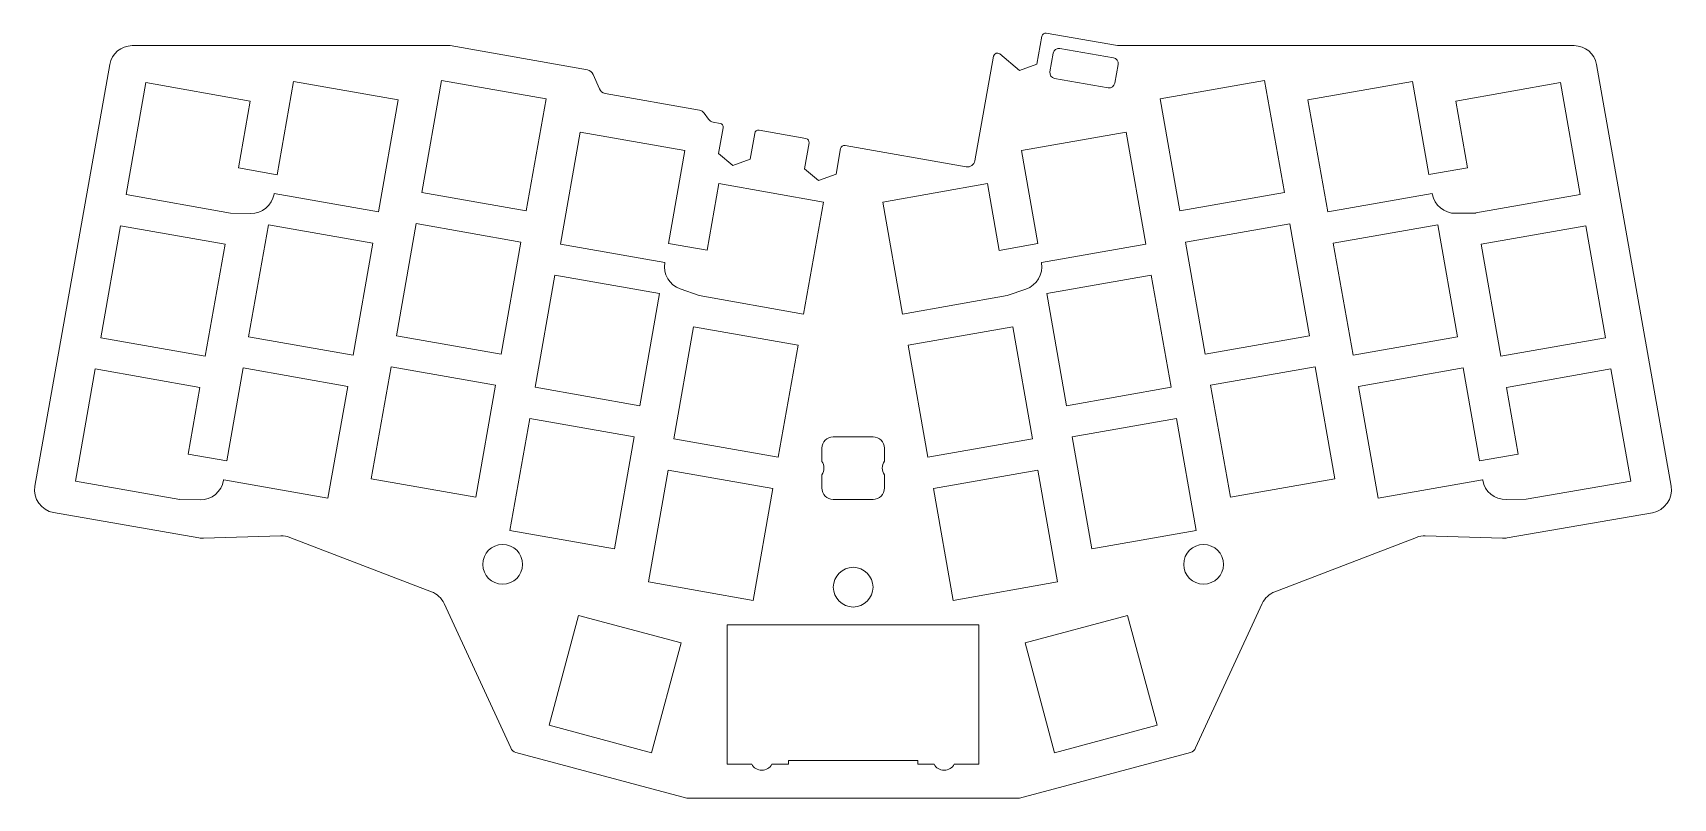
# Model space of a CAD drawing. Header units: millimetres. Extents: x 43 to 257, y -200 to -100.
import ezdxf

# ---------------------------------------------------------------- set-up
doc = ezdxf.new("R2010")
doc.units = ezdxf.units.MM
doc.header["$MEASUREMENT"] = 0
doc.layers.add('cut', color=7, linetype='Continuous', lineweight=0)

msp = doc.modelspace()

# ---------------------------------------------------------------- linework, layer by layer
at = {"layer": 'cut', "color": 18, "lineweight": 9, "true_color": 0x000000}
for points, knots in [([(257.12, -159.3), (257.12, -159.3), (247.38, -104.07), (247.38, -104.07), (247.13, -102.63), (245.88, -101.59), (244.42, -101.59), (244.42, -101.59), (184.64, -101.59), (184.64, -101.59), (184.64, -101.59), (175.3, -99.95), (175.3, -99.95), (175.03, -99.91), (174.77, -100.09), (174.72, -100.36), (174.72, -100.36), (174.08, -104.01), (174.08, -104.01), (174.08, -104.01), (171.8, -104.84), (171.8, -104.84), (171.8, -104.84), (169.23, -102.68), (169.23, -102.68), (168.93, -102.43), (168.48, -102.59), (168.41, -102.97), (168.41, -102.97), (165.97, -116.66), (165.97, -116.66), (165.88, -117.2), (165.36, -117.56), (164.82, -117.47), (164.82, -117.47), (148.96, -114.67), (148.96, -114.67), (148.69, -114.62), (148.43, -114.8), (148.38, -115.07), (148.38, -115.07), (147.78, -118.45), (147.78, -118.45), (147.78, -118.45), (145.5, -119.28), (145.5, -119.28), (145.5, -119.28), (143.64, -117.73), (143.64, -117.73), (143.64, -117.73), (144.24, -114.34), (144.24, -114.34), (144.29, -114.07), (144.11, -113.81), (143.84, -113.76), (143.84, -113.76), (137.71, -112.68), (137.71, -112.68), (137.44, -112.63), (137.18, -112.81), (137.13, -113.08), (137.13, -113.08), (136.53, -116.45), (136.53, -116.45), (136.53, -116.45), (134.25, -117.28), (134.25, -117.28), (134.25, -117.28), (132.39, -115.73), (132.39, -115.73), (132.39, -115.73), (132.99, -112.35), (132.99, -112.35), (133.04, -112.08), (132.86, -111.82), (132.59, -111.77), (132.59, -111.77), (131.71, -111.62), (131.71, -111.62), (131.46, -111.57), (131.23, -111.43), (131.08, -111.22), (131.08, -111.22), (130.51, -110.45), (130.51, -110.45), (130.36, -110.24), (130.13, -110.1), (129.88, -110.05), (129.88, -110.05), (117.53, -107.85), (117.53, -107.85), (117.2, -107.79), (116.92, -107.57), (116.79, -107.27), (116.79, -107.27), (115.96, -105.36), (115.96, -105.36), (115.83, -105.05), (115.55, -104.83), (115.22, -104.77), (115.22, -104.77), (97.26, -101.59), (97.26, -101.59), (97.26, -101.59), (55.61, -101.59), (55.61, -101.59), (54.16, -101.59), (52.91, -102.63), (52.66, -104.07), (52.66, -104.07), (42.88, -159.29), (42.88, -159.29), (42.6, -160.93), (43.69, -162.48), (45.32, -162.77), (45.32, -162.77), (64.35, -166.08), (64.35, -166.08), (64.55, -166.11), (64.76, -166.13), (64.96, -166.12), (64.96, -166.12), (75.09, -165.82), (75.09, -165.82), (75.48, -165.8), (75.88, -165.87), (76.25, -166.01), (76.25, -166.01), (94.8, -173.14), (94.8, -173.14), (95.53, -173.42), (96.12, -173.97), (96.45, -174.68), (96.45, -174.68), (105.18, -193.61), (105.18, -193.61), (105.29, -193.91), (105.55, -194.13), (105.85, -194.21), (105.85, -194.21), (128.23, -200.19), (128.23, -200.19), (128.23, -200.19), (171.79, -200.19), (171.79, -200.19), (171.79, -200.19), (194.18, -194.19), (194.18, -194.19), (194.49, -194.11), (194.74, -193.88), (194.85, -193.59), (194.85, -193.59), (203.59, -174.68), (203.59, -174.68), (203.92, -173.97), (204.51, -173.42), (205.24, -173.14), (205.24, -173.14), (223.77, -166.01), (223.77, -166.01), (224.15, -165.87), (224.54, -165.8), (224.94, -165.82), (224.94, -165.82), (235.07, -166.12), (235.07, -166.12), (235.27, -166.13), (235.47, -166.12), (235.67, -166.08), (235.67, -166.08), (254.68, -162.78), (254.68, -162.78), (256.31, -162.49), (257.4, -160.93), (257.12, -159.3)], [0, 0, 0, 0, 1, 1, 1, 2, 2, 2, 3, 3, 3, 4, 4, 4, 5, 5, 5, 6, 6, 6, 7, 7, 7, 8, 8, 8, 9, 9, 9, 10, 10, 10, 11, 11, 11, 12, 12, 12, 13, 13, 13, 14, 14, 14, 15, 15, 15, 16, 16, 16, 17, 17, 17, 18, 18, 18, 19, 19, 19, 20, 20, 20, 21, 21, 21, 22, 22, 22, 23, 23, 23, 24, 24, 24, 25, 25, 25, 26, 26, 26, 27, 27, 27, 28, 28, 28, 29, 29, 29, 30, 30, 30, 31, 31, 31, 32, 32, 32, 33, 33, 33, 34, 34, 34, 35, 35, 35, 36, 36, 36, 37, 37, 37, 38, 38, 38, 39, 39, 39, 40, 40, 40, 41, 41, 41, 42, 42, 42, 43, 43, 43, 44, 44, 44, 45, 45, 45, 46, 46, 46, 47, 47, 47, 48, 48, 48, 49, 49, 49, 50, 50, 50, 51, 51, 51, 52, 52, 52, 53, 53, 53, 54, 54, 54, 55, 55, 55, 56, 56, 56, 57, 57, 57, 58, 58, 58, 58]), ([(175.79, -105.02), (175.79, -105.02), (176.23, -102.56), (176.23, -102.56), (176.3, -102.15), (176.69, -101.88), (177.1, -101.95), (177.1, -101.95), (184.1, -103.18), (184.1, -103.18), (184.51, -103.25), (184.78, -103.64), (184.71, -104.05), (184.71, -104.05), (184.27, -106.51), (184.27, -106.51), (184.2, -106.92), (183.81, -107.19), (183.4, -107.12), (183.4, -107.12), (176.4, -105.89), (176.4, -105.89), (175.99, -105.81), (175.72, -105.43), (175.79, -105.02)], [0, 0, 0, 0, 1, 1, 1, 2, 2, 2, 3, 3, 3, 4, 4, 4, 5, 5, 5, 6, 6, 6, 7, 7, 7, 8, 8, 8, 8]), ([(57.39, -106.43), (57.39, -106.43), (71.07, -108.85), (71.07, -108.85), (71.07, -108.85), (69.53, -117.6), (69.53, -117.6), (69.53, -117.6), (74.6, -118.5), (74.6, -118.5), (74.6, -118.5), (76.75, -106.29), (76.75, -106.29), (76.75, -106.29), (90.44, -108.71), (90.44, -108.71), (90.44, -108.71), (87.86, -123.38), (87.86, -123.38), (87.86, -123.38), (74.2, -120.97), (74.2, -120.97), (74.2, -120.97), (74.19, -121.03), (74.19, -121.03), (73.93, -122.52), (72.62, -123.6), (71.1, -123.58), (71.1, -123.58), (68.47, -123.53), (68.47, -123.53), (68.47, -123.53), (68.47, -123.52), (68.47, -123.52), (68.47, -123.52), (54.8, -121.11), (54.8, -121.11), (54.8, -121.11), (57.39, -106.43), (57.39, -106.43)], [0, 0, 0, 0, 1, 1, 1, 2, 2, 2, 3, 3, 3, 4, 4, 4, 5, 5, 5, 6, 6, 6, 7, 7, 7, 8, 8, 8, 9, 9, 9, 10, 10, 10, 11, 11, 11, 12, 12, 12, 13, 13, 13, 13]), ([(96.12, -106.15), (96.12, -106.15), (109.81, -108.57), (109.81, -108.57), (109.81, -108.57), (107.22, -123.24), (107.22, -123.24), (107.22, -123.24), (93.53, -120.83), (93.53, -120.83), (93.53, -120.83), (96.12, -106.15), (96.12, -106.15)], [0, 0, 0, 0, 1, 1, 1, 2, 2, 2, 3, 3, 3, 4, 4, 4, 4]), ([(203.9, -106.16), (203.9, -106.16), (206.49, -120.83), (206.49, -120.83), (206.49, -120.83), (192.8, -123.24), (192.8, -123.24), (192.8, -123.24), (190.22, -108.57), (190.22, -108.57), (190.22, -108.57), (203.9, -106.16), (203.9, -106.16)], [0, 0, 0, 0, 1, 1, 1, 2, 2, 2, 3, 3, 3, 4, 4, 4, 4]), ([(223.27, -106.29), (223.27, -106.29), (225.42, -118.49), (225.42, -118.49), (225.42, -118.49), (230.49, -117.59), (230.49, -117.59), (230.49, -117.59), (228.95, -108.85), (228.95, -108.85), (228.95, -108.85), (242.64, -106.43), (242.64, -106.43), (242.64, -106.43), (245.23, -121.11), (245.23, -121.11), (245.23, -121.11), (231.57, -123.51), (231.57, -123.51), (231.57, -123.51), (231.57, -123.51), (231.57, -123.51), (231.57, -123.51), (231.54, -123.52), (231.54, -123.52), (231.54, -123.52), (231.54, -123.52), (231.54, -123.52), (231.54, -123.52), (228.94, -123.56), (228.94, -123.56), (227.42, -123.59), (226.11, -122.51), (225.85, -121.02), (225.85, -121.02), (225.84, -120.97), (225.84, -120.97), (225.84, -120.97), (212.17, -123.38), (212.17, -123.38), (212.17, -123.38), (209.58, -108.71), (209.58, -108.71), (209.58, -108.71), (223.27, -106.29), (223.27, -106.29)], [0, 0, 0, 0, 1, 1, 1, 2, 2, 2, 3, 3, 3, 4, 4, 4, 5, 5, 5, 6, 6, 6, 7, 7, 7, 8, 8, 8, 9, 9, 9, 10, 10, 10, 11, 11, 11, 12, 12, 12, 13, 13, 13, 14, 14, 14, 15, 15, 15, 15]), ([(114.28, -112.91), (114.28, -112.91), (127.96, -115.32), (127.96, -115.32), (127.96, -115.32), (125.82, -127.5), (125.82, -127.5), (125.82, -127.5), (130.89, -128.39), (130.89, -128.39), (130.89, -128.39), (132.43, -119.66), (132.43, -119.66), (132.43, -119.66), (146.12, -122.08), (146.12, -122.08), (146.12, -122.08), (143.53, -136.75), (143.53, -136.75), (143.53, -136.75), (129.84, -134.34), (129.84, -134.34), (129.84, -134.34), (129.84, -134.33), (129.84, -134.33), (129.84, -134.33), (127.38, -133.47), (127.38, -133.47), (125.95, -132.98), (125.09, -131.51), (125.35, -130.02), (125.35, -130.02), (125.35, -129.99), (125.35, -129.99), (125.35, -129.99), (111.69, -127.58), (111.69, -127.58), (111.69, -127.58), (114.28, -112.91), (114.28, -112.91)], [0, 0, 0, 0, 1, 1, 1, 2, 2, 2, 3, 3, 3, 4, 4, 4, 5, 5, 5, 6, 6, 6, 7, 7, 7, 8, 8, 8, 9, 9, 9, 10, 10, 10, 11, 11, 11, 12, 12, 12, 13, 13, 13, 13]), ([(167.6, -119.66), (167.6, -119.66), (169.14, -128.41), (169.14, -128.41), (169.14, -128.41), (174.21, -127.51), (174.21, -127.51), (174.21, -127.51), (172.06, -115.32), (172.06, -115.32), (172.06, -115.32), (185.75, -112.91), (185.75, -112.91), (185.75, -112.91), (188.34, -127.58), (188.34, -127.58), (188.34, -127.58), (174.67, -129.99), (174.67, -129.99), (174.67, -129.99), (174.68, -130.04), (174.68, -130.04), (174.94, -131.53), (174.08, -132.99), (172.65, -133.49), (172.65, -133.49), (170.18, -134.33), (170.18, -134.33), (170.18, -134.33), (170.19, -134.34), (170.19, -134.34), (170.19, -134.34), (156.5, -136.75), (156.5, -136.75), (156.5, -136.75), (153.91, -122.08), (153.91, -122.08), (153.91, -122.08), (167.6, -119.66), (167.6, -119.66)], [0, 0, 0, 0, 1, 1, 1, 2, 2, 2, 3, 3, 3, 4, 4, 4, 5, 5, 5, 6, 6, 6, 7, 7, 7, 8, 8, 8, 9, 9, 9, 10, 10, 10, 11, 11, 11, 12, 12, 12, 13, 13, 13, 13]), ([(54.08, -125.19), (54.08, -125.19), (67.77, -127.61), (67.77, -127.61), (67.77, -127.61), (65.18, -142.28), (65.18, -142.28), (65.18, -142.28), (51.49, -139.87), (51.49, -139.87), (51.49, -139.87), (54.08, -125.19), (54.08, -125.19)], [0, 0, 0, 0, 1, 1, 1, 2, 2, 2, 3, 3, 3, 4, 4, 4, 4]), ([(70.86, -139.73), (70.86, -139.73), (73.45, -125.05), (73.45, -125.05), (73.45, -125.05), (87.14, -127.47), (87.14, -127.47), (87.14, -127.47), (84.55, -142.14), (84.55, -142.14), (84.55, -142.14), (70.86, -139.73), (70.86, -139.73)], [0, 0, 0, 0, 1, 1, 1, 2, 2, 2, 3, 3, 3, 4, 4, 4, 4]), ([(106.5, -127.33), (106.5, -127.33), (103.91, -142), (103.91, -142), (103.91, -142), (90.22, -139.59), (90.22, -139.59), (90.22, -139.59), (92.81, -124.91), (92.81, -124.91), (92.81, -124.91), (106.5, -127.33), (106.5, -127.33)], [0, 0, 0, 0, 1, 1, 1, 2, 2, 2, 3, 3, 3, 4, 4, 4, 4]), ([(209.8, -139.59), (209.8, -139.59), (196.11, -142), (196.11, -142), (196.11, -142), (193.52, -127.33), (193.52, -127.33), (193.52, -127.33), (207.21, -124.92), (207.21, -124.92), (207.21, -124.92), (209.8, -139.59), (209.8, -139.59)], [0, 0, 0, 0, 1, 1, 1, 2, 2, 2, 3, 3, 3, 4, 4, 4, 4]), ([(212.89, -127.47), (212.89, -127.47), (226.58, -125.05), (226.58, -125.05), (226.58, -125.05), (229.17, -139.73), (229.17, -139.73), (229.17, -139.73), (215.48, -142.14), (215.48, -142.14), (215.48, -142.14), (212.89, -127.47), (212.89, -127.47)], [0, 0, 0, 0, 1, 1, 1, 2, 2, 2, 3, 3, 3, 4, 4, 4, 4]), ([(248.54, -139.87), (248.54, -139.87), (234.85, -142.28), (234.85, -142.28), (234.85, -142.28), (232.26, -127.61), (232.26, -127.61), (232.26, -127.61), (245.95, -125.19), (245.95, -125.19), (245.95, -125.19), (248.54, -139.87), (248.54, -139.87)], [0, 0, 0, 0, 1, 1, 1, 2, 2, 2, 3, 3, 3, 4, 4, 4, 4]), ([(124.66, -134.08), (124.66, -134.08), (122.07, -148.76), (122.07, -148.76), (122.07, -148.76), (108.38, -146.34), (108.38, -146.34), (108.38, -146.34), (110.97, -131.67), (110.97, -131.67), (110.97, -131.67), (124.66, -134.08), (124.66, -134.08)], [0, 0, 0, 0, 1, 1, 1, 2, 2, 2, 3, 3, 3, 4, 4, 4, 4]), ([(191.65, -146.34), (191.65, -146.34), (177.96, -148.76), (177.96, -148.76), (177.96, -148.76), (175.37, -134.08), (175.37, -134.08), (175.37, -134.08), (189.06, -131.67), (189.06, -131.67), (189.06, -131.67), (191.65, -146.34), (191.65, -146.34)], [0, 0, 0, 0, 1, 1, 1, 2, 2, 2, 3, 3, 3, 4, 4, 4, 4]), ([(142.81, -140.84), (142.81, -140.84), (140.22, -155.51), (140.22, -155.51), (140.22, -155.51), (126.53, -153.1), (126.53, -153.1), (126.53, -153.1), (129.12, -138.43), (129.12, -138.43), (129.12, -138.43), (142.81, -140.84), (142.81, -140.84)], [0, 0, 0, 0, 1, 1, 1, 2, 2, 2, 3, 3, 3, 4, 4, 4, 4]), ([(173.49, -153.1), (173.49, -153.1), (159.8, -155.51), (159.8, -155.51), (159.8, -155.51), (157.22, -140.84), (157.22, -140.84), (157.22, -140.84), (170.91, -138.43), (170.91, -138.43), (170.91, -138.43), (173.49, -153.1), (173.49, -153.1)], [0, 0, 0, 0, 1, 1, 1, 2, 2, 2, 3, 3, 3, 4, 4, 4, 4]), ([(81.24, -160.9), (81.24, -160.9), (67.59, -158.49), (67.59, -158.49), (67.59, -158.49), (67.58, -158.54), (67.58, -158.54), (67.32, -160.03), (66.01, -161.11), (64.49, -161.08), (64.49, -161.08), (61.87, -161.03), (61.87, -161.03), (61.87, -161.03), (61.87, -161.04), (61.87, -161.04), (61.87, -161.04), (48.18, -158.63), (48.18, -158.63), (48.18, -158.63), (50.77, -143.95), (50.77, -143.95), (50.77, -143.95), (64.46, -146.37), (64.46, -146.37), (64.46, -146.37), (62.92, -155.11), (62.92, -155.11), (62.92, -155.11), (67.99, -156), (67.99, -156), (67.99, -156), (70.14, -143.81), (70.14, -143.81), (70.14, -143.81), (83.83, -146.23), (83.83, -146.23), (83.83, -146.23), (81.24, -160.9), (81.24, -160.9)], [0, 0, 0, 0, 1, 1, 1, 2, 2, 2, 3, 3, 3, 4, 4, 4, 5, 5, 5, 6, 6, 6, 7, 7, 7, 8, 8, 8, 9, 9, 9, 10, 10, 10, 11, 11, 11, 12, 12, 12, 13, 13, 13, 13]), ([(86.92, -158.35), (86.92, -158.35), (89.51, -143.67), (89.51, -143.67), (89.51, -143.67), (103.2, -146.09), (103.2, -146.09), (103.2, -146.09), (100.61, -160.76), (100.61, -160.76), (100.61, -160.76), (86.92, -158.35), (86.92, -158.35)], [0, 0, 0, 0, 1, 1, 1, 2, 2, 2, 3, 3, 3, 4, 4, 4, 4]), ([(199.42, -160.76), (199.42, -160.76), (196.83, -146.09), (196.83, -146.09), (196.83, -146.09), (210.52, -143.68), (210.52, -143.68), (210.52, -143.68), (213.11, -158.35), (213.11, -158.35), (213.11, -158.35), (199.42, -160.76), (199.42, -160.76)], [0, 0, 0, 0, 1, 1, 1, 2, 2, 2, 3, 3, 3, 4, 4, 4, 4]), ([(238.15, -161.02), (238.15, -161.02), (235.55, -161.07), (235.55, -161.07), (234.03, -161.1), (232.72, -160.02), (232.46, -158.53), (232.46, -158.53), (232.45, -158.49), (232.45, -158.49), (232.45, -158.49), (218.79, -160.9), (218.79, -160.9), (218.79, -160.9), (216.2, -146.23), (216.2, -146.23), (216.2, -146.23), (229.89, -143.81), (229.89, -143.81), (229.89, -143.81), (232.04, -155.99), (232.04, -155.99), (232.04, -155.99), (237.11, -155.1), (237.11, -155.1), (237.11, -155.1), (235.57, -146.37), (235.57, -146.37), (235.57, -146.37), (249.26, -143.95), (249.26, -143.95), (249.26, -143.95), (251.84, -158.63), (251.84, -158.63), (251.84, -158.63), (238.15, -161.02), (238.15, -161.02)], [0, 0, 0, 0, 1, 1, 1, 2, 2, 2, 3, 3, 3, 4, 4, 4, 5, 5, 5, 6, 6, 6, 7, 7, 7, 8, 8, 8, 9, 9, 9, 10, 10, 10, 11, 11, 11, 12, 12, 12, 12]), ([(121.35, -152.84), (121.35, -152.84), (118.76, -167.52), (118.76, -167.52), (118.76, -167.52), (105.07, -165.1), (105.07, -165.1), (105.07, -165.1), (107.66, -150.43), (107.66, -150.43), (107.66, -150.43), (121.35, -152.84), (121.35, -152.84)], [0, 0, 0, 0, 1, 1, 1, 2, 2, 2, 3, 3, 3, 4, 4, 4, 4]), ([(194.95, -165.1), (194.95, -165.1), (181.27, -167.52), (181.27, -167.52), (181.27, -167.52), (178.68, -152.84), (178.68, -152.84), (178.68, -152.84), (192.37, -150.43), (192.37, -150.43), (192.37, -150.43), (194.95, -165.1), (194.95, -165.1)], [0, 0, 0, 0, 1, 1, 1, 2, 2, 2, 3, 3, 3, 4, 4, 4, 4]), ([(154.12, -157.81), (154.12, -157.81), (154.12, -159.54), (154.12, -159.54), (154.12, -160.37), (153.45, -161.04), (152.62, -161.04), (152.62, -161.04), (147.42, -161.04), (147.42, -161.04), (146.59, -161.04), (145.92, -160.37), (145.92, -159.54), (145.92, -159.54), (145.92, -157.8), (145.92, -157.8), (146.09, -157.55), (146.2, -157.25), (146.2, -156.93), (146.2, -156.6), (146.09, -156.3), (145.92, -156.06), (145.92, -156.06), (145.92, -154.34), (145.92, -154.34), (145.92, -153.52), (146.59, -152.84), (147.42, -152.84), (147.42, -152.84), (152.62, -152.84), (152.62, -152.84), (153.45, -152.84), (154.12, -153.52), (154.12, -154.34), (154.12, -154.34), (154.12, -156.05), (154.12, -156.05), (153.94, -156.3), (153.83, -156.6), (153.83, -156.93), (153.83, -157.26), (153.94, -157.56), (154.12, -157.81)], [0, 0, 0, 0, 1, 1, 1, 2, 2, 2, 3, 3, 3, 4, 4, 4, 5, 5, 5, 6, 6, 6, 7, 7, 7, 8, 8, 8, 9, 9, 9, 10, 10, 10, 11, 11, 11, 12, 12, 12, 13, 13, 13, 14, 14, 14, 14]), ([(123.22, -171.86), (123.22, -171.86), (125.81, -157.19), (125.81, -157.19), (125.81, -157.19), (139.5, -159.6), (139.5, -159.6), (139.5, -159.6), (136.91, -174.27), (136.91, -174.27), (136.91, -174.27), (123.22, -171.86), (123.22, -171.86)], [0, 0, 0, 0, 1, 1, 1, 2, 2, 2, 3, 3, 3, 4, 4, 4, 4]), ([(163.11, -174.27), (163.11, -174.27), (160.53, -159.6), (160.53, -159.6), (160.53, -159.6), (174.21, -157.19), (174.21, -157.19), (174.21, -157.19), (176.8, -171.86), (176.8, -171.86), (176.8, -171.86), (163.11, -174.27), (163.11, -174.27)], [0, 0, 0, 0, 1, 1, 1, 2, 2, 2, 3, 3, 3, 4, 4, 4, 4]), ([(104.12, -172.15), (102.69, -172.15), (101.52, -170.98), (101.52, -169.55), (101.52, -168.11), (102.69, -166.95), (104.12, -166.95), (105.56, -166.95), (106.72, -168.11), (106.72, -169.55), (106.72, -170.98), (105.56, -172.15), (104.12, -172.15)], [0, 0, 0, 0, 1, 1, 1, 2, 2, 2, 3, 3, 3, 4, 4, 4, 4]), ([(195.91, -172.15), (194.47, -172.15), (193.31, -170.98), (193.31, -169.55), (193.31, -168.11), (194.47, -166.95), (195.91, -166.95), (197.34, -166.95), (198.51, -168.11), (198.51, -169.55), (198.51, -170.98), (197.34, -172.15), (195.91, -172.15)], [0, 0, 0, 0, 1, 1, 1, 2, 2, 2, 3, 3, 3, 4, 4, 4, 4]), ([(152.62, -172.54), (152.62, -173.97), (151.45, -175.14), (150.02, -175.14), (148.58, -175.14), (147.42, -173.97), (147.42, -172.54), (147.42, -171.1), (148.58, -169.94), (150.02, -169.94), (151.45, -169.94), (152.62, -171.1), (152.62, -172.54)], [0, 0, 0, 0, 1, 1, 1, 2, 2, 2, 3, 3, 3, 4, 4, 4, 4]), ([(123.63, -194.24), (123.63, -194.24), (110.2, -190.64), (110.2, -190.64), (110.2, -190.64), (114.06, -176.25), (114.06, -176.25), (114.06, -176.25), (127.48, -179.85), (127.48, -179.85), (127.48, -179.85), (123.63, -194.24), (123.63, -194.24)], [0, 0, 0, 0, 1, 1, 1, 2, 2, 2, 3, 3, 3, 4, 4, 4, 4]), ([(163.25, -195.74), (163, -196.21), (162.51, -196.53), (161.93, -196.53), (161.36, -196.53), (160.87, -196.21), (160.62, -195.74), (160.62, -195.74), (158.48, -195.74), (158.48, -195.74), (158.48, -195.74), (158.48, -195.26), (158.48, -195.26), (158.48, -195.26), (141.54, -195.26), (141.54, -195.26), (141.54, -195.26), (141.54, -195.74), (141.54, -195.74), (141.54, -195.74), (139.37, -195.74), (139.37, -195.74), (139.12, -196.21), (138.63, -196.53), (138.06, -196.53), (137.49, -196.53), (137, -196.21), (136.74, -195.74), (136.74, -195.74), (133.54, -195.74), (133.54, -195.74), (133.54, -195.74), (133.54, -177.49), (133.54, -177.49), (133.54, -177.49), (166.49, -177.49), (166.49, -177.49), (166.49, -177.49), (166.49, -195.74), (166.49, -195.74), (166.49, -195.74), (163.25, -195.74), (163.25, -195.74)], [0, 0, 0, 0, 1, 1, 1, 2, 2, 2, 3, 3, 3, 4, 4, 4, 5, 5, 5, 6, 6, 6, 7, 7, 7, 8, 8, 8, 9, 9, 9, 10, 10, 10, 11, 11, 11, 12, 12, 12, 13, 13, 13, 14, 14, 14, 14]), ([(176.39, -194.24), (176.39, -194.24), (172.53, -179.85), (172.53, -179.85), (172.53, -179.85), (185.96, -176.25), (185.96, -176.25), (185.96, -176.25), (189.82, -190.64), (189.82, -190.64), (189.82, -190.64), (176.39, -194.24), (176.39, -194.24)], [0, 0, 0, 0, 1, 1, 1, 2, 2, 2, 3, 3, 3, 4, 4, 4, 4])]:
    msp.add_open_spline(points, degree=3, knots=knots, dxfattribs=at)

doc.saveas('drawing.dxf')
